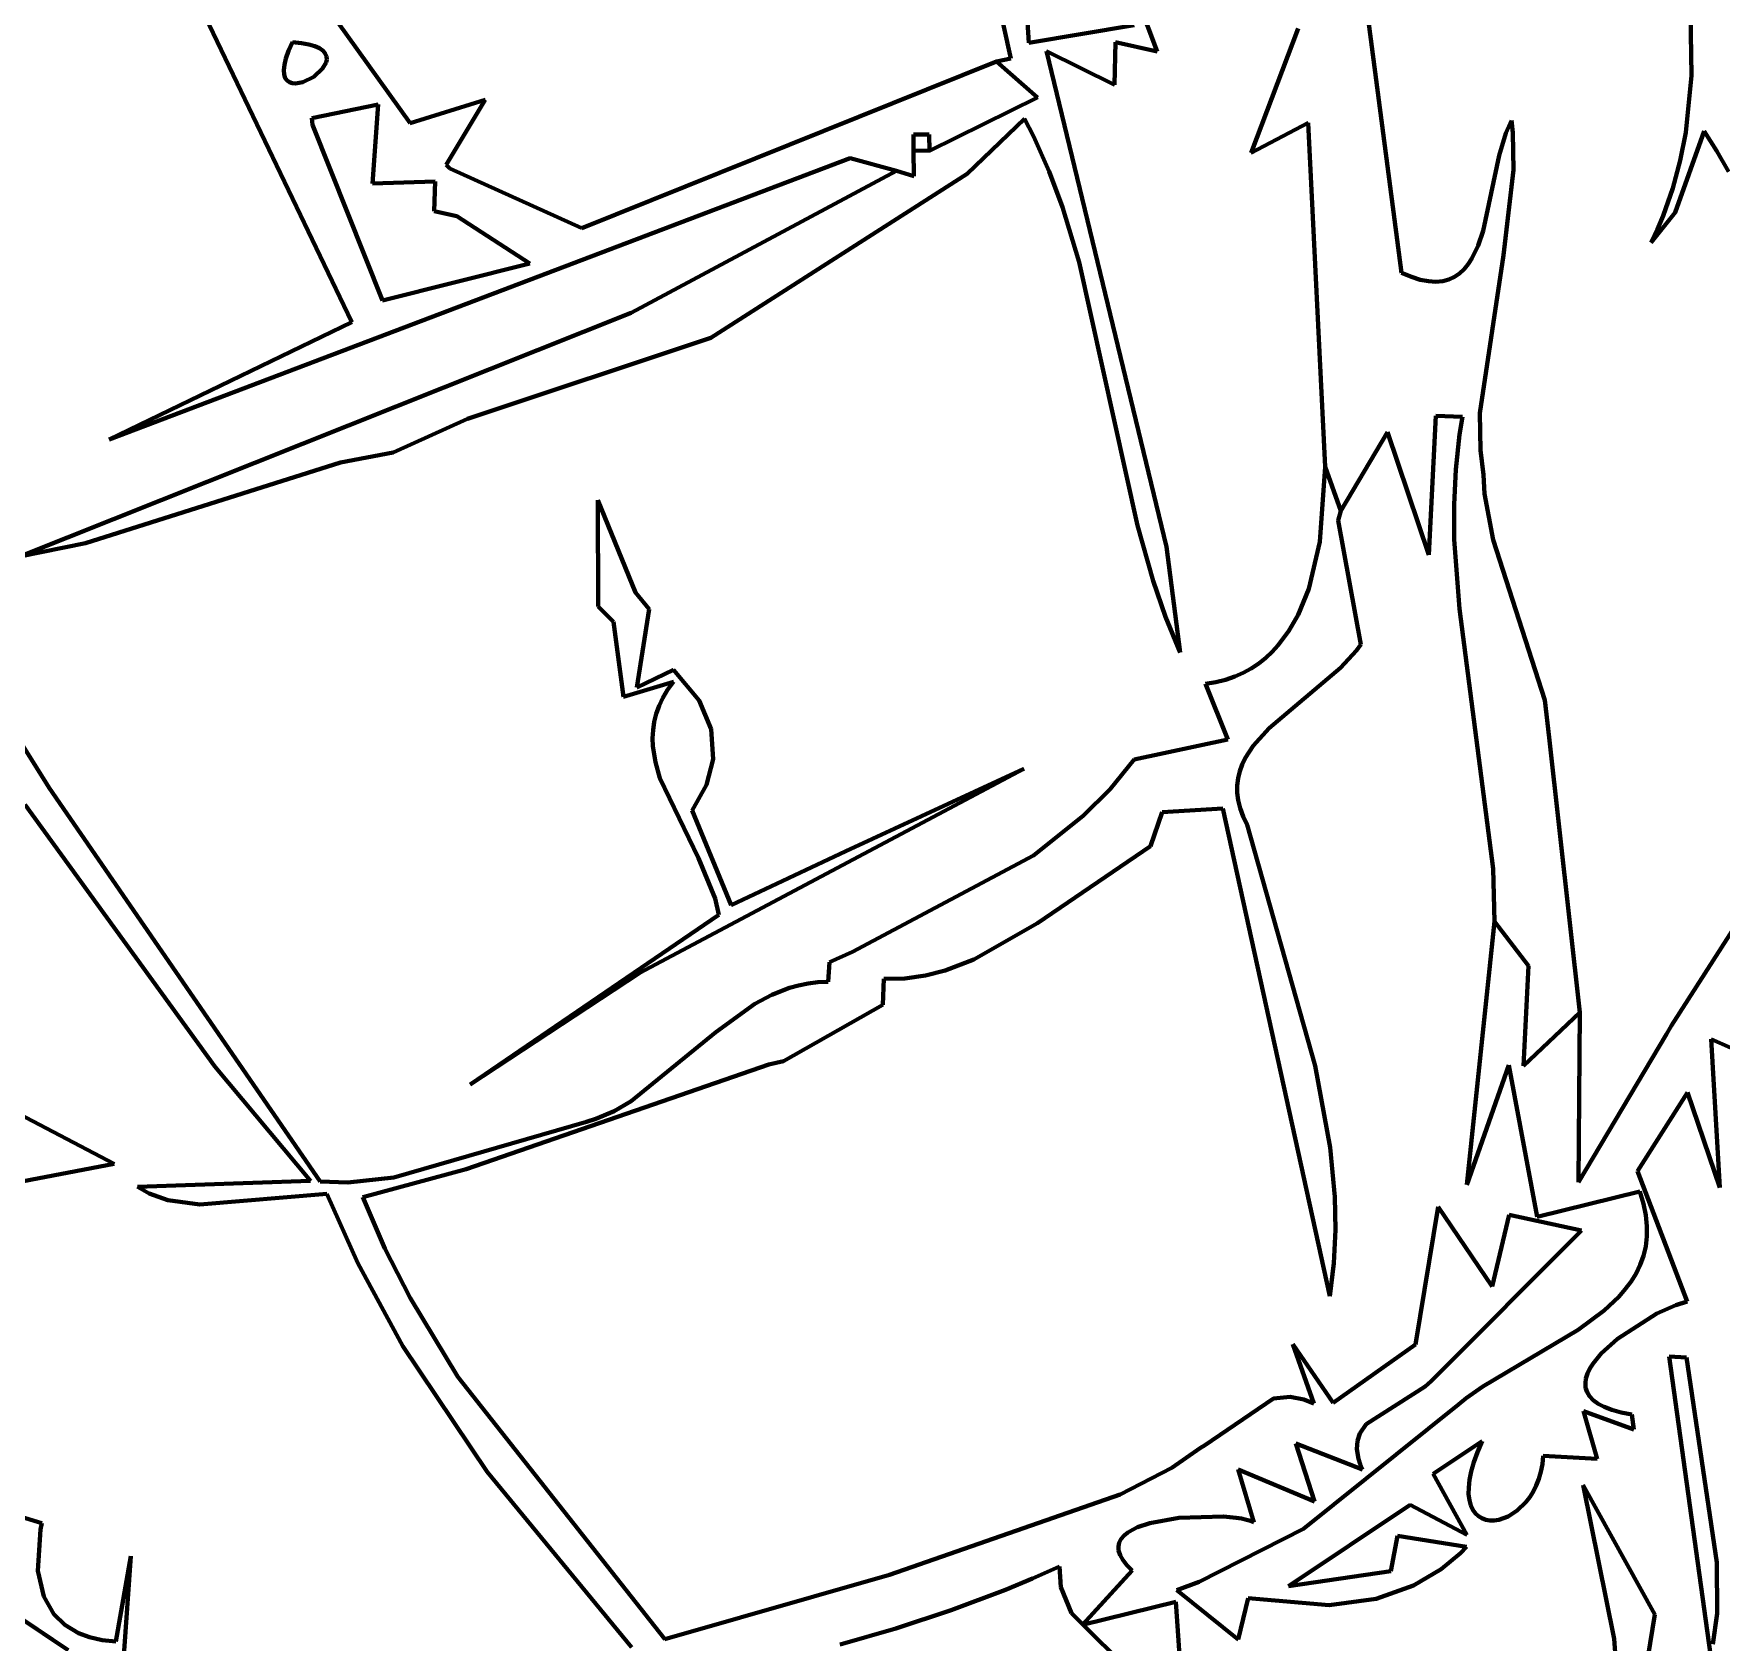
# Model space of a CAD drawing. Header units: millimetres. Extents: x 0 to 10.4, y 0 to 8.2.
# Drawn here: x 4.476 to 5.276, y 3.016 to 3.778 of the extents above; entities that cross this region are included whole.
import ezdxf

# ---------------------------------------------------------------- set-up
doc = ezdxf.new("R2010")
doc.units = ezdxf.units.MM
for name, color, linetype, lineweight in [('color#000000ff', 7, 'CONTINUOUS', 100), ('color#929292ff', 7, 'CONTINUOUS', 100), ('color#ffffffff', 7, 'CONTINUOUS', 100)]:
    doc.layers.add(name, color=color, linetype=linetype, lineweight=lineweight)

msp = doc.modelspace()

# ---------------------------------------------------------------- linework, layer by layer
at = {"layer": 'color#000000ff'}
for p, q in [((4.93916, 3.76659), (4.9099, 3.89724)), ((5.26149, 3.75852), (5.25996, 3.87505)), ((4.99978, 3.79291), (5.00837, 3.76984)), ((4.94686, 3.78616), (4.94758, 3.77393)), ((4.94758, 3.77393), (4.99749, 3.7824)), ((4.98864, 3.77424), (4.98824, 3.75404)), ((5.00837, 3.76984), (4.98864, 3.77424)), ((4.93231, 3.7652), (4.93916, 3.76659)), ((4.95177, 3.74814), (4.93231, 3.7652)), ((4.98824, 3.75404), (4.95609, 3.77)), ((4.95609, 3.77), (5.01292, 3.53512)), ((5.25878, 3.73152), (5.26149, 3.75852)), ((4.90057, 3.7228), (4.95177, 3.74814)), ((4.94568, 3.73794), (4.91838, 3.7119)), ((4.94983, 3.72975), (4.94568, 3.73794)), ((4.95724, 3.71308), (4.94983, 3.72975)), ((5.26756, 3.73209), (5.25382, 3.69359)), ((5.25624, 3.71821), (5.25878, 3.73152)), ((5.27355, 3.7226), (5.26756, 3.73209)), ((4.89321, 3.71075), (4.8931, 3.72293)), ((4.8931, 3.72293), (4.90057, 3.7228)), ((5.25274, 3.70506), (5.25624, 3.71821)), ((5.27906, 3.71295), (5.27355, 3.7226)), ((4.75935, 3.64608), (4.88494, 3.71329)), ((4.91838, 3.7119), (4.79701, 3.63416)), ((4.88494, 3.71329), (4.89321, 3.71075)), ((4.96361, 3.69606), (4.95724, 3.71308)), ((5.24816, 3.6921), (5.25274, 3.70506)), ((4.97155, 3.67), (4.96361, 3.69606)), ((5.25382, 3.69359), (5.24235, 3.67935)), ((5.24235, 3.67935), (5.24542, 3.6857)), ((5.24542, 3.6857), (5.24816, 3.6921)), ((4.99909, 3.54532), (4.97155, 3.67)), ((4.4698, 3.53069), (4.75935, 3.64608)), ((4.79701, 3.63416), (4.68185, 3.59591)), ((4.68185, 3.59591), (4.64661, 3.57982)), ((4.62162, 3.57509), (4.50082, 3.53696)), ((4.64661, 3.57982), (4.62162, 3.57509)), ((5.08548, 3.53762), (5.088, 3.57311)), ((5.088, 3.57311), (5.09537, 3.55219)), ((4.74351, 3.55723), (4.76137, 3.51362)), ((4.74362, 3.50693), (4.74351, 3.55723)), ((5.09537, 3.55219), (5.09422, 3.54762)), ((5.00653, 3.51913), (4.99909, 3.54532)), ((5.09422, 3.54762), (5.1049, 3.48887)), ((4.50082, 3.53696), (4.4698, 3.53069)), ((5.01292, 3.53512), (5.01935, 3.48521)), ((5.0802, 3.51533), (5.08548, 3.53762)), ((5.01246, 3.50201), (5.00653, 3.51913)), ((4.76137, 3.51362), (4.76775, 3.50573)), ((5.07515, 3.50298), (5.0802, 3.51533)), ((4.75095, 3.49972), (4.74362, 3.50693)), ((4.76775, 3.50573), (4.76205, 3.46861)), ((5.01935, 3.48521), (5.01246, 3.50201)), ((5.07088, 3.49544), (5.07515, 3.50298)), ((4.75563, 3.46418), (4.75095, 3.49972)), ((5.06581, 3.48861), (5.07088, 3.49544)), ((5.05987, 3.48263), (5.06295, 3.4855)), ((5.06295, 3.4855), (5.06581, 3.48861)), ((5.10284, 3.48605), (5.0953, 3.47791)), ((5.1049, 3.48887), (5.10284, 3.48605)), ((4.76205, 3.46861), (4.77942, 3.47698)), ((4.77942, 3.47698), (4.7915, 3.46243)), ((5.04921, 3.47553), (5.05301, 3.47762)), ((5.05301, 3.47762), (5.05656, 3.47999)), ((5.05656, 3.47999), (5.05987, 3.48263)), ((5.0953, 3.47791), (5.0615, 3.44932)), ((4.45212, 3.47143), (4.48361, 3.42095)), ((4.77935, 3.47119), (4.75563, 3.46418)), ((4.77658, 3.46739), (4.77935, 3.47119)), ((5.03139, 3.47024), (5.03626, 3.47107)), ((5.04199, 3.44385), (5.03139, 3.47024)), ((5.03626, 3.47107), (5.04084, 3.47223)), ((5.04084, 3.47223), (5.04516, 3.47372)), ((5.04516, 3.47372), (5.04921, 3.47553)), ((4.7725, 3.4598), (4.7743, 3.46359)), ((4.7743, 3.46359), (4.77658, 3.46739)), ((4.7915, 3.46243), (4.79717, 3.44884)), ((4.7702, 3.45221), (4.77114, 3.456)), ((4.77114, 3.456), (4.7725, 3.4598)), ((4.76945, 3.44462), (4.76964, 3.44841)), ((4.76964, 3.44841), (4.7702, 3.45221)), ((4.79717, 3.44884), (4.79812, 3.43459)), ((5.0615, 3.44932), (5.05399, 3.44097)), ((4.76959, 3.44083), (4.76945, 3.44462)), ((4.77077, 3.43324), (4.76959, 3.44083)), ((4.99761, 3.43445), (5.04199, 3.44385)), ((5.05399, 3.44097), (5.05016, 3.43507)), ((4.94527, 3.43), (4.76347, 3.33338)), ((4.77295, 3.42566), (4.77077, 3.43324)), ((4.79812, 3.43459), (4.79504, 3.42244)), ((4.86094, 3.39105), (4.94527, 3.43)), ((4.9861, 3.42043), (4.99761, 3.43445)), ((5.04868, 3.43199), (5.04752, 3.42883)), ((5.05016, 3.43507), (5.04868, 3.43199)), ((4.79119, 3.38766), (4.77295, 3.42566)), ((4.79504, 3.42244), (4.78821, 3.41027)), ((5.04673, 3.42556), (5.04632, 3.42219)), ((5.04632, 3.42219), (5.04633, 3.4187)), ((5.04752, 3.42883), (5.04673, 3.42556)), ((4.48361, 3.42095), (4.612, 3.23455)), ((4.97335, 3.4077), (4.9861, 3.42043)), ((5.04633, 3.4187), (5.04678, 3.41509)), ((5.04678, 3.41509), (5.0477, 3.41135)), ((4.56211, 3.28904), (4.47219, 3.4129)), ((4.78821, 3.41027), (4.80668, 3.36543)), ((4.94984, 3.38896), (4.97335, 3.4077)), ((5.0108, 3.40941), (5.00528, 3.39336)), ((5.0396, 3.41128), (5.0108, 3.40941)), ((5.09022, 3.18016), (5.0396, 3.41128)), ((5.0477, 3.41135), (5.04912, 3.40748)), ((5.04912, 3.40748), (5.05107, 3.40346)), ((5.05107, 3.40346), (5.08326, 3.28927)), ((4.80668, 3.36543), (4.86094, 3.39105)), ((5.00528, 3.39336), (4.95177, 3.35689)), ((4.79905, 3.36856), (4.79119, 3.38766)), ((4.86421, 3.34324), (4.94984, 3.38896)), ((5.25203, 3.30848), (5.30101, 3.38486)), ((4.80086, 3.3609), (4.79905, 3.36856)), ((4.68296, 3.28051), (4.80086, 3.3609)), ((5.15517, 3.23284), (5.1682, 3.35769)), ((5.1682, 3.35769), (5.1844, 3.33666)), ((4.95177, 3.35689), (4.92166, 3.33966)), ((4.85329, 3.33837), (4.86421, 3.34324)), ((4.76347, 3.33338), (4.68296, 3.28051)), ((4.85263, 3.32906), (4.85329, 3.33837)), ((4.90803, 3.33452), (4.89864, 3.33214)), ((4.92166, 3.33966), (4.90803, 3.33452)), ((5.1844, 3.33666), (5.18201, 3.28935)), ((4.82586, 3.32294), (4.83422, 3.32619)), ((4.83422, 3.32619), (4.8386, 3.3274)), ((4.8386, 3.3274), (4.84311, 3.32829)), ((4.84311, 3.32829), (4.84779, 3.32886)), ((4.84779, 3.32886), (4.85263, 3.32906)), ((4.87894, 3.33044), (4.87848, 3.31818)), ((4.88895, 3.33074), (4.87894, 3.33044)), ((4.89864, 3.33214), (4.88895, 3.33074)), ((4.79943, 3.30519), (4.81793, 3.31873)), ((4.81793, 3.31873), (4.82586, 3.32294)), ((4.87848, 3.31818), (4.83148, 3.29158)), ((5.18201, 3.28935), (5.20867, 3.31459)), ((5.20867, 3.31459), (5.20806, 3.2342)), ((4.7593, 3.27248), (4.79943, 3.30519)), ((5.20806, 3.2342), (5.24974, 3.30434)), ((5.24974, 3.30434), (5.25203, 3.30848)), ((5.28945, 3.29368), (5.2708, 3.3019)), ((5.2708, 3.3019), (5.27492, 3.23158)), ((4.60741, 3.23478), (4.56211, 3.28904)), ((4.82444, 3.28992), (4.68111, 3.24027)), ((4.83148, 3.29158), (4.82444, 3.28992)), ((5.08326, 3.28927), (5.09042, 3.25056)), ((5.17494, 3.28955), (5.15517, 3.23284)), ((5.18838, 3.21773), (5.17494, 3.28955)), ((4.75119, 3.26789), (4.7593, 3.27248)), ((5.25968, 3.27672), (5.23589, 3.23941)), ((5.27492, 3.23158), (5.25968, 3.27672)), ((4.64689, 3.23636), (4.73811, 3.26272)), ((4.73811, 3.26272), (4.74261, 3.26419)), ((4.74261, 3.26419), (4.75119, 3.26789)), ((5.09042, 3.25056), (5.09256, 3.22719)), ((4.68111, 3.24027), (4.6322, 3.22708)), ((5.23589, 3.23941), (5.25953, 3.17769)), ((4.52548, 3.23198), (4.60741, 3.23478)), ((4.53106, 3.2288), (4.52548, 3.23198)), ((4.612, 3.23455), (4.6251, 3.23397)), ((4.6251, 3.23397), (4.64689, 3.23636)), ((5.23709, 3.2297), (5.18838, 3.21773)), ((5.23882, 3.22397), (5.23709, 3.2297)), ((4.53978, 3.22561), (4.53106, 3.2288)), ((4.555, 3.22364), (4.53978, 3.22561)), ((4.61515, 3.22858), (4.555, 3.22364)), ((4.62978, 3.19575), (4.61515, 3.22858)), ((4.6322, 3.22708), (4.64262, 3.20283)), ((5.09256, 3.22719), (5.09286, 3.21156)), ((5.13088, 3.15732), (5.14156, 3.22256)), ((5.14156, 3.22256), (5.16706, 3.18467)), ((5.23993, 3.21852), (5.23882, 3.22397)), ((5.16706, 3.18467), (5.17517, 3.21874)), ((5.17517, 3.21874), (5.20946, 3.21126)), ((5.24045, 3.21334), (5.23993, 3.21852)), ((5.2404, 3.20841), (5.24045, 3.21334)), ((5.09286, 3.21156), (5.09211, 3.19588)), ((5.20946, 3.21126), (5.13824, 3.13988)), ((5.23983, 3.20372), (5.2404, 3.20841)), ((4.64262, 3.20283), (4.65454, 3.17939)), ((5.23723, 3.19502), (5.23876, 3.19926)), ((5.23876, 3.19926), (5.23983, 3.20372)), ((4.65116, 3.15644), (4.62978, 3.19575)), ((5.09211, 3.19588), (5.09022, 3.18016)), ((5.23291, 3.18711), (5.23527, 3.19097)), ((5.23527, 3.19097), (5.23723, 3.19502)), ((5.22712, 3.17991), (5.23018, 3.18343)), ((5.23018, 3.18343), (5.23291, 3.18711)), ((4.65454, 3.17939), (4.67724, 3.1419)), ((5.20789, 3.16425), (5.22011, 3.1733)), ((5.22011, 3.1733), (5.22712, 3.17991)), ((5.25416, 3.17595), (5.24507, 3.17188)), ((5.25953, 3.17769), (5.25416, 3.17595)), ((5.24507, 3.17188), (5.22647, 3.15997)), ((5.08259, 3.12925), (5.07265, 3.1574)), ((5.07265, 3.1574), (5.09182, 3.12963)), ((5.09182, 3.12963), (5.13088, 3.15732)), ((5.16276, 3.13737), (5.20789, 3.16425)), ((5.22647, 3.15997), (5.21879, 3.15297)), ((4.69109, 3.09699), (4.65116, 3.15644)), ((5.21879, 3.15297), (5.21489, 3.1482)), ((5.25095, 3.15152), (5.25913, 3.15109)), ((5.27058, 3.01047), (5.25095, 3.15152)), ((5.25913, 3.15109), (5.27352, 3.05401)), ((4.67724, 3.1419), (4.7752, 3.01764)), ((5.21229, 3.14348), (5.21155, 3.14119)), ((5.21341, 3.14583), (5.21229, 3.14348)), ((5.21489, 3.1482), (5.21341, 3.14583)), ((5.13536, 3.13737), (5.10751, 3.11958)), ((5.13824, 3.13988), (5.13536, 3.13737)), ((5.15485, 3.1318), (5.16276, 3.13737)), ((5.21155, 3.14119), (5.21125, 3.13895)), ((5.21125, 3.13895), (5.2114, 3.13679)), ((5.2114, 3.13679), (5.21204, 3.13473)), ((5.21204, 3.13473), (5.21321, 3.13277)), ((5.03079, 3.10936), (5.06352, 3.13164)), ((5.06352, 3.13164), (5.07147, 3.13255)), ((5.07147, 3.13255), (5.07796, 3.13125)), ((5.0778, 3.06989), (5.15124, 3.1289)), ((5.07796, 3.13125), (5.08259, 3.12925)), ((5.15124, 3.1289), (5.15485, 3.1318)), ((5.23414, 3.11692), (5.21043, 3.12573)), ((5.21043, 3.12573), (5.21688, 3.10307)), ((5.21321, 3.13277), (5.21495, 3.13093)), ((5.21495, 3.13093), (5.21727, 3.12923)), ((5.21727, 3.12923), (5.22023, 3.12769)), ((5.22023, 3.12769), (5.22385, 3.12631)), ((5.22385, 3.12631), (5.22816, 3.12512)), ((5.10751, 3.11958), (5.10444, 3.11507)), ((5.22816, 3.12512), (5.23321, 3.12412)), ((5.23321, 3.12412), (5.23414, 3.11692)), ((5.02904, 3.10835), (5.03079, 3.10936)), ((5.10575, 3.09802), (5.07416, 3.11029)), ((5.07416, 3.11029), (5.0829, 3.08289)), ((5.10332, 3.11158), (5.10308, 3.10761)), ((5.10444, 3.11507), (5.10332, 3.11158)), ((5.16243, 3.11151), (5.13924, 3.09595)), ((5.16019, 3.1063), (5.16243, 3.11151)), ((5.01531, 3.0989), (5.02904, 3.10835)), ((5.10308, 3.10761), (5.10385, 3.10311)), ((5.10385, 3.10311), (5.10465, 3.10064)), ((5.15719, 3.09711), (5.15845, 3.1015)), ((5.15845, 3.1015), (5.16019, 3.1063)), ((5.19127, 3.10447), (5.19091, 3.10059)), ((5.21688, 3.10307), (5.19127, 3.10447)), ((4.75945, 3.01391), (4.69109, 3.09699)), ((4.99098, 3.08623), (5.01531, 3.0989)), ((5.0829, 3.08289), (5.04685, 3.098)), ((5.04685, 3.098), (5.05419, 3.07305)), ((5.10465, 3.10064), (5.10575, 3.09802)), ((5.13924, 3.09595), (5.15505, 3.06714)), ((5.15638, 3.09312), (5.15719, 3.09711)), ((5.18926, 3.09356), (5.18802, 3.0904)), ((5.19023, 3.09696), (5.18926, 3.09356)), ((5.19091, 3.10059), (5.19023, 3.09696)), ((4.88173, 3.04817), (4.99098, 3.08623)), ((5.15598, 3.08632), (5.15599, 3.08953)), ((5.15632, 3.0835), (5.15598, 3.08632)), ((5.15599, 3.08953), (5.15638, 3.09312)), ((5.18656, 3.0875), (5.1849, 3.08486)), ((5.18802, 3.0904), (5.18656, 3.0875)), ((5.2249, 3.01777), (5.21021, 3.09065)), ((5.21021, 3.09065), (5.24409, 3.02931)), ((5.12825, 3.08129), (5.07067, 3.04273)), ((5.15505, 3.06714), (5.12825, 3.08129)), ((5.15699, 3.08106), (5.15632, 3.0835)), ((5.15795, 3.07899), (5.15699, 3.08106)), ((5.15917, 3.07727), (5.15795, 3.07899)), ((5.17903, 3.07856), (5.17468, 3.07579)), ((5.18307, 3.08249), (5.17903, 3.07856)), ((5.1849, 3.08486), (5.18307, 3.08249)), ((4.47029, 3.07554), (4.48011, 3.07263)), ((4.47949, 3.06969), (4.47827, 3.05008)), ((4.48011, 3.07263), (4.47949, 3.06969)), ((4.99672, 3.0695), (4.99458, 3.0682)), ((4.99919, 3.07067), (4.99672, 3.0695)), ((5.00496, 3.07264), (4.99919, 3.07067)), ((5.01866, 3.07515), (5.00496, 3.07264)), ((5.03986, 3.07573), (5.01866, 3.07515)), ((5.02832, 3.04477), (5.0778, 3.06989)), ((5.04583, 3.07517), (5.03986, 3.07573)), ((5.04842, 3.07476), (5.04583, 3.07517)), ((5.05071, 3.07427), (5.04842, 3.07476)), ((5.05265, 3.0737), (5.05071, 3.07427)), ((5.05419, 3.07305), (5.05265, 3.0737)), ((5.16062, 3.07592), (5.15917, 3.07727)), ((5.16228, 3.07491), (5.16062, 3.07592)), ((5.1641, 3.07424), (5.16228, 3.07491)), ((5.16606, 3.07391), (5.1641, 3.07424)), ((5.16813, 3.0739), (5.16606, 3.07391)), ((5.17028, 3.07422), (5.16813, 3.0739)), ((5.17468, 3.07579), (5.17028, 3.07422)), ((4.99052, 3.06349), (4.99008, 3.06164)), ((4.99008, 3.06164), (4.99018, 3.05965)), ((4.99144, 3.06519), (4.99052, 3.06349)), ((4.99281, 3.06676), (4.99144, 3.06519)), ((4.99458, 3.0682), (4.99281, 3.06676)), ((5.11914, 3.04981), (5.12228, 3.06667)), ((5.12228, 3.06667), (5.15501, 3.06133)), ((5.15501, 3.06133), (5.15211, 3.05846)), ((4.4927, 3.0125), (4.42502, 3.05774)), ((4.51528, 3.01651), (4.52238, 3.05701)), ((4.52238, 3.05701), (4.51907, 3.0099)), ((4.99018, 3.05965), (4.99084, 3.05751)), ((4.99084, 3.05751), (4.9921, 3.05522)), ((4.9921, 3.05522), (4.99402, 3.05277)), ((5.15211, 3.05846), (5.14295, 3.05089)), ((5.27352, 3.05401), (5.27366, 3.02978)), ((4.47827, 3.05008), (4.4811, 3.0378)), ((4.7752, 3.01764), (4.88173, 3.04817)), ((4.94943, 3.04643), (4.93664, 3.0411)), ((4.96214, 3.05206), (4.94943, 3.04643)), ((4.96285, 3.04235), (4.96214, 3.05206)), ((4.99661, 3.05017), (4.973, 3.02446)), ((4.99402, 3.05277), (4.99661, 3.05017)), ((5.07067, 3.04273), (5.11914, 3.04981)), ((5.14295, 3.05089), (5.12981, 3.04313)), ((4.4811, 3.0378), (4.48586, 3.02953)), ((4.93664, 3.0411), (4.9108, 3.03135)), ((4.96782, 3.02997), (4.96285, 3.04235)), ((5.01782, 3.0408), (5.02832, 3.04477)), ((5.04685, 3.01757), (5.01782, 3.0408)), ((5.12981, 3.04313), (5.11219, 3.03684)), ((4.48586, 3.02953), (4.49099, 3.02445)), ((4.9108, 3.03135), (4.88465, 3.0227)), ((4.99837, 2.99965), (4.96782, 3.02997)), ((4.973, 3.02446), (5.01731, 3.03539)), ((5.01731, 3.03539), (5.02146, 2.97502)), ((5.05161, 3.03716), (5.04685, 3.01757)), ((5.08985, 3.0337), (5.05161, 3.03716)), ((5.11219, 3.03684), (5.08985, 3.0337)), ((5.27366, 3.02978), (5.27167, 3.01529)), ((4.49099, 3.02445), (4.49756, 3.02049)), ((4.88465, 3.0227), (4.85823, 3.01509)), ((5.24409, 3.02931), (5.23472, 2.97044)), ((4.49756, 3.02049), (4.50277, 3.01854)), ((4.50277, 3.01854), (4.50867, 3.01721)), ((4.50867, 3.01721), (4.51528, 3.01651)), ((5.22935, 2.95704), (5.2249, 3.01777))]:
    msp.add_line(p, q, dxfattribs=at)
at = {"layer": 'color#929292ff'}
for p, q in [((4.56707, 3.85825), (4.65469, 3.73591)), ((4.62704, 3.64171), (4.53548, 3.83266)), ((5.10685, 3.79746), (5.12421, 3.66498)), ((5.05298, 3.72188), (5.07527, 3.7808)), ((4.59884, 3.77426), (4.59703, 3.77013)), ((4.60313, 3.77388), (4.59884, 3.77426)), ((4.60667, 3.77326), (4.60313, 3.77388)), ((4.60952, 3.77243), (4.60667, 3.77326)), ((4.59578, 3.76656), (4.59505, 3.76352)), ((4.59703, 3.77013), (4.59578, 3.76656)), ((4.61173, 3.77142), (4.60952, 3.77243)), ((4.61334, 3.77025), (4.61173, 3.77142)), ((4.6144, 3.76897), (4.61334, 3.77025)), ((4.61496, 3.76759), (4.6144, 3.76897)), ((4.61478, 3.76468), (4.61507, 3.76615)), ((4.61507, 3.76615), (4.61496, 3.76759)), ((4.73586, 3.68613), (4.93231, 3.7652)), ((4.93231, 3.7652), (4.95177, 3.74814)), ((4.59505, 3.76352), (4.59479, 3.76099)), ((4.59479, 3.76099), (4.59495, 3.75894)), ((4.59495, 3.75894), (4.59547, 3.75732)), ((4.59547, 3.75732), (4.59633, 3.75612)), ((4.60374, 3.7553), (4.60896, 3.75787)), ((4.60896, 3.75787), (4.61317, 3.76175)), ((4.61317, 3.76175), (4.61478, 3.76468)), ((4.59633, 3.75612), (4.59745, 3.75531)), ((4.59745, 3.75531), (4.5988, 3.75485)), ((4.5988, 3.75485), (4.60033, 3.75471)), ((4.60033, 3.75471), (4.60374, 3.7553)), ((4.63947, 3.74484), (4.6081, 3.73833)), ((4.63673, 3.70734), (4.63947, 3.74484)), ((4.65469, 3.73591), (4.69008, 3.747)), ((4.69008, 3.747), (4.67168, 3.71619)), ((4.95177, 3.74814), (4.90057, 3.7228)), ((4.6081, 3.73833), (4.60837, 3.73511)), ((4.60837, 3.73511), (4.64159, 3.65187)), ((5.07991, 3.73605), (5.05298, 3.72188)), ((5.088, 3.57311), (5.07991, 3.73605)), ((5.17365, 3.73119), (5.17635, 3.7372)), ((5.17635, 3.7372), (5.17689, 3.73132)), ((4.9005, 3.73054), (4.89303, 3.73057)), ((4.89303, 3.73057), (4.8931, 3.72293)), ((4.90057, 3.7228), (4.9005, 3.73054)), ((5.17051, 3.72055), (5.17365, 3.73119)), ((5.17689, 3.73132), (5.17719, 3.7138)), ((4.86295, 3.71932), (4.51198, 3.58599)), ((4.88494, 3.71329), (4.86295, 3.71932)), ((4.8931, 3.72293), (4.89321, 3.71075)), ((5.16282, 3.68493), (5.17051, 3.72055)), ((4.67168, 3.71619), (4.67343, 3.71444)), ((4.67343, 3.71444), (4.73586, 3.68613)), ((4.89321, 3.71075), (4.88494, 3.71329)), ((5.17719, 3.7138), (5.17244, 3.67337)), ((4.66645, 3.70833), (4.63673, 3.70734)), ((4.66594, 3.69429), (4.66645, 3.70833)), ((4.67674, 3.69193), (4.66594, 3.69429)), ((4.71122, 3.66948), (4.67674, 3.69193)), ((5.16046, 3.6779), (5.16282, 3.68493)), ((5.15752, 3.67175), (5.16046, 3.6779)), ((4.64159, 3.65187), (4.71122, 3.66948)), ((5.15386, 3.66673), (5.15579, 3.66908)), ((5.15579, 3.66908), (5.15752, 3.67175)), ((5.17244, 3.67337), (5.16134, 3.59851)), ((5.12421, 3.66498), (5.12883, 3.66306)), ((5.12883, 3.66306), (5.13307, 3.66175)), ((5.13307, 3.66175), (5.13695, 3.661)), ((5.13695, 3.661), (5.1405, 3.6608)), ((5.1405, 3.6608), (5.14373, 3.6611)), ((5.14373, 3.6611), (5.14666, 3.66187)), ((5.14666, 3.66187), (5.14932, 3.66309)), ((5.14932, 3.66309), (5.15171, 3.66472)), ((5.15171, 3.66472), (5.15386, 3.66673)), ((4.51198, 3.58599), (4.62704, 3.64171)), ((5.14039, 3.59724), (5.13706, 3.53133)), ((5.15309, 3.59675), (5.14039, 3.59724)), ((5.16134, 3.59851), (5.16166, 3.58102)), ((5.1175, 3.58949), (5.09537, 3.55219)), ((5.13706, 3.53133), (5.1175, 3.58949)), ((5.1517, 3.58842), (5.15309, 3.59675)), ((5.14983, 3.5718), (5.1517, 3.58842)), ((5.16166, 3.58102), (5.16302, 3.56926)), ((5.09537, 3.55219), (5.088, 3.57311)), ((5.14904, 3.55524), (5.14983, 3.5718)), ((5.16302, 3.56926), (5.16349, 3.5603)), ((5.16349, 3.5603), (5.16753, 3.53856)), ((5.14918, 3.53874), (5.14904, 3.55524)), ((5.15163, 3.50585), (5.14918, 3.53874)), ((5.16753, 3.53856), (5.19209, 3.46262)), ((5.16754, 3.38258), (5.15163, 3.50585)), ((5.19209, 3.46262), (5.19419, 3.4449)), ((5.19419, 3.4449), (5.20867, 3.31459)), ((5.1682, 3.35769), (5.16754, 3.38258)), ((5.1844, 3.33666), (5.1682, 3.35769)), ((5.18201, 3.28935), (5.1844, 3.33666)), ((5.20867, 3.31459), (5.18201, 3.28935)), ((4.45101, 3.2761), (4.51443, 3.24291)), ((4.51443, 3.24291), (4.4031, 3.22166))]:
    msp.add_line(p, q, dxfattribs=at)
at = {"layer": 'color#ffffffff'}
for p, q in [((4.9099, 3.89724), (4.93916, 3.76659)), ((5.25996, 3.87505), (5.26149, 3.75852)), ((4.65469, 3.73591), (4.56707, 3.85825)), ((4.53548, 3.83266), (4.62704, 3.64171)), ((5.12421, 3.66498), (5.10685, 3.79746)), ((5.00837, 3.76984), (4.99978, 3.79291)), ((4.94758, 3.77393), (4.94686, 3.78616)), ((4.99749, 3.7824), (4.94758, 3.77393)), ((5.07527, 3.7808), (5.05298, 3.72188)), ((4.59703, 3.77013), (4.59884, 3.77426)), ((4.59884, 3.77426), (4.60313, 3.77388)), ((4.60313, 3.77388), (4.60667, 3.77326)), ((4.60667, 3.77326), (4.60952, 3.77243)), ((4.98824, 3.75404), (4.98864, 3.77424)), ((4.98864, 3.77424), (5.00837, 3.76984)), ((4.59505, 3.76352), (4.59578, 3.76656)), ((4.59578, 3.76656), (4.59703, 3.77013)), ((4.60952, 3.77243), (4.61173, 3.77142)), ((4.61173, 3.77142), (4.61334, 3.77025)), ((4.61334, 3.77025), (4.6144, 3.76897)), ((4.6144, 3.76897), (4.61496, 3.76759)), ((4.61507, 3.76615), (4.61478, 3.76468)), ((4.61496, 3.76759), (4.61507, 3.76615)), ((4.93231, 3.7652), (4.73586, 3.68613)), ((4.93916, 3.76659), (4.93231, 3.7652)), ((5.01292, 3.53512), (4.95609, 3.77)), ((4.95609, 3.77), (4.98824, 3.75404)), ((4.59479, 3.76099), (4.59505, 3.76352)), ((4.59495, 3.75894), (4.59479, 3.76099)), ((4.59547, 3.75732), (4.59495, 3.75894)), ((4.59633, 3.75612), (4.59547, 3.75732)), ((4.60896, 3.75787), (4.60374, 3.7553)), ((4.61317, 3.76175), (4.60896, 3.75787)), ((4.61478, 3.76468), (4.61317, 3.76175)), ((5.26149, 3.75852), (5.25878, 3.73152)), ((4.59745, 3.75531), (4.59633, 3.75612)), ((4.5988, 3.75485), (4.59745, 3.75531)), ((4.60033, 3.75471), (4.5988, 3.75485)), ((4.60374, 3.7553), (4.60033, 3.75471)), ((4.6081, 3.73833), (4.63947, 3.74484)), ((4.63947, 3.74484), (4.63673, 3.70734)), ((4.69008, 3.747), (4.65469, 3.73591)), ((4.67168, 3.71619), (4.69008, 3.747)), ((4.60837, 3.73511), (4.6081, 3.73833)), ((4.64159, 3.65187), (4.60837, 3.73511)), ((4.91838, 3.7119), (4.94568, 3.73794)), ((4.94568, 3.73794), (4.94983, 3.72975)), ((5.05298, 3.72188), (5.07991, 3.73605)), ((5.07991, 3.73605), (5.088, 3.57311)), ((5.17635, 3.7372), (5.17365, 3.73119)), ((5.17689, 3.73132), (5.17635, 3.7372)), ((4.89303, 3.73057), (4.9005, 3.73054)), ((4.8931, 3.72293), (4.89303, 3.73057)), ((4.9005, 3.73054), (4.90057, 3.7228)), ((4.94983, 3.72975), (4.95724, 3.71308)), ((5.17365, 3.73119), (5.17051, 3.72055)), ((5.17719, 3.7138), (5.17689, 3.73132)), ((5.25382, 3.69359), (5.26756, 3.73209)), ((5.25878, 3.73152), (5.25624, 3.71821)), ((5.26756, 3.73209), (5.27355, 3.7226)), ((4.51198, 3.58599), (4.86295, 3.71932)), ((4.86295, 3.71932), (4.88494, 3.71329)), ((4.90057, 3.7228), (4.8931, 3.72293)), ((5.17051, 3.72055), (5.16282, 3.68493)), ((5.25624, 3.71821), (5.25274, 3.70506)), ((5.27355, 3.7226), (5.27906, 3.71295)), ((4.67343, 3.71444), (4.67168, 3.71619)), ((4.73586, 3.68613), (4.67343, 3.71444)), ((4.88494, 3.71329), (4.75935, 3.64608)), ((4.79701, 3.63416), (4.91838, 3.7119)), ((4.95724, 3.71308), (4.96361, 3.69606)), ((5.17244, 3.67337), (5.17719, 3.7138)), ((4.63673, 3.70734), (4.66645, 3.70833)), ((4.66645, 3.70833), (4.66594, 3.69429)), ((5.25274, 3.70506), (5.24816, 3.6921)), ((4.66594, 3.69429), (4.67674, 3.69193)), ((4.96361, 3.69606), (4.97155, 3.67)), ((5.24235, 3.67935), (5.25382, 3.69359)), ((4.67674, 3.69193), (4.71122, 3.66948)), ((5.16282, 3.68493), (5.16046, 3.6779)), ((5.24542, 3.6857), (5.24235, 3.67935)), ((5.24816, 3.6921), (5.24542, 3.6857)), ((5.16046, 3.6779), (5.15752, 3.67175)), ((4.71122, 3.66948), (4.64159, 3.65187)), ((4.97155, 3.67), (4.99909, 3.54532)), ((5.15579, 3.66908), (5.15386, 3.66673)), ((5.15752, 3.67175), (5.15579, 3.66908)), ((5.16134, 3.59851), (5.17244, 3.67337)), ((5.12883, 3.66306), (5.12421, 3.66498)), ((5.13307, 3.66175), (5.12883, 3.66306)), ((5.13695, 3.661), (5.13307, 3.66175)), ((5.1405, 3.6608), (5.13695, 3.661)), ((5.14373, 3.6611), (5.1405, 3.6608)), ((5.14666, 3.66187), (5.14373, 3.6611)), ((5.14932, 3.66309), (5.14666, 3.66187)), ((5.15171, 3.66472), (5.14932, 3.66309)), ((5.15386, 3.66673), (5.15171, 3.66472)), ((4.75935, 3.64608), (4.4698, 3.53069)), ((4.62704, 3.64171), (4.51198, 3.58599)), ((4.68185, 3.59591), (4.79701, 3.63416)), ((5.13706, 3.53133), (5.14039, 3.59724)), ((5.14039, 3.59724), (5.15309, 3.59675)), ((5.16166, 3.58102), (5.16134, 3.59851)), ((4.64661, 3.57982), (4.68185, 3.59591)), ((5.09537, 3.55219), (5.1175, 3.58949)), ((5.1175, 3.58949), (5.13706, 3.53133)), ((5.15309, 3.59675), (5.1517, 3.58842)), ((5.1517, 3.58842), (5.14983, 3.5718)), ((5.16302, 3.56926), (5.16166, 3.58102)), ((4.50082, 3.53696), (4.62162, 3.57509)), ((4.62162, 3.57509), (4.64661, 3.57982)), ((5.088, 3.57311), (5.08548, 3.53762)), ((5.14983, 3.5718), (5.14904, 3.55524)), ((5.16349, 3.5603), (5.16302, 3.56926)), ((4.74351, 3.55723), (4.74362, 3.50693)), ((4.76137, 3.51362), (4.74351, 3.55723)), ((5.16753, 3.53856), (5.16349, 3.5603)), ((5.09422, 3.54762), (5.09537, 3.55219)), ((5.14904, 3.55524), (5.14918, 3.53874)), ((4.99909, 3.54532), (5.00653, 3.51913)), ((5.1049, 3.48887), (5.09422, 3.54762)), ((4.4698, 3.53069), (4.50082, 3.53696)), ((5.01935, 3.48521), (5.01292, 3.53512)), ((5.08548, 3.53762), (5.0802, 3.51533)), ((5.14918, 3.53874), (5.15163, 3.50585)), ((5.19209, 3.46262), (5.16753, 3.53856)), ((5.00653, 3.51913), (5.01246, 3.50201)), ((4.76775, 3.50573), (4.76137, 3.51362)), ((5.0802, 3.51533), (5.07515, 3.50298)), ((4.74362, 3.50693), (4.75095, 3.49972)), ((4.76205, 3.46861), (4.76775, 3.50573)), ((5.01246, 3.50201), (5.01935, 3.48521)), ((5.07515, 3.50298), (5.07088, 3.49544)), ((5.15163, 3.50585), (5.16754, 3.38258)), ((4.75095, 3.49972), (4.75563, 3.46418)), ((5.07088, 3.49544), (5.06581, 3.48861)), ((5.06295, 3.4855), (5.05987, 3.48263)), ((5.06581, 3.48861), (5.06295, 3.4855)), ((5.0953, 3.47791), (5.10284, 3.48605)), ((5.10284, 3.48605), (5.1049, 3.48887)), ((4.77942, 3.47698), (4.76205, 3.46861)), ((4.7915, 3.46243), (4.77942, 3.47698)), ((5.05301, 3.47762), (5.04921, 3.47553)), ((5.05656, 3.47999), (5.05301, 3.47762)), ((5.05987, 3.48263), (5.05656, 3.47999)), ((5.0615, 3.44932), (5.0953, 3.47791)), ((4.48361, 3.42095), (4.45212, 3.47143)), ((4.75563, 3.46418), (4.77935, 3.47119)), ((4.77935, 3.47119), (4.77658, 3.46739)), ((5.03626, 3.47107), (5.03139, 3.47024)), ((5.03139, 3.47024), (5.04199, 3.44385)), ((5.04084, 3.47223), (5.03626, 3.47107)), ((5.04516, 3.47372), (5.04084, 3.47223)), ((5.04921, 3.47553), (5.04516, 3.47372)), ((4.7743, 3.46359), (4.7725, 3.4598)), ((4.77658, 3.46739), (4.7743, 3.46359)), ((4.79717, 3.44884), (4.7915, 3.46243)), ((5.19419, 3.4449), (5.19209, 3.46262)), ((4.77114, 3.456), (4.7702, 3.45221)), ((4.7725, 3.4598), (4.77114, 3.456)), ((4.76964, 3.44841), (4.76945, 3.44462)), ((4.7702, 3.45221), (4.76964, 3.44841)), ((4.79812, 3.43459), (4.79717, 3.44884)), ((5.05399, 3.44097), (5.0615, 3.44932)), ((4.76945, 3.44462), (4.76959, 3.44083)), ((4.76959, 3.44083), (4.77077, 3.43324)), ((5.04199, 3.44385), (4.99761, 3.43445)), ((5.05016, 3.43507), (5.05399, 3.44097)), ((5.20867, 3.31459), (5.19419, 3.4449)), ((4.76347, 3.33338), (4.94527, 3.43)), ((4.77077, 3.43324), (4.77295, 3.42566)), ((4.79504, 3.42244), (4.79812, 3.43459)), ((4.94527, 3.43), (4.86094, 3.39105)), ((4.99761, 3.43445), (4.9861, 3.42043)), ((5.04752, 3.42883), (5.04868, 3.43199)), ((5.04868, 3.43199), (5.05016, 3.43507)), ((4.77295, 3.42566), (4.79119, 3.38766)), ((4.78821, 3.41027), (4.79504, 3.42244)), ((5.04632, 3.42219), (5.04673, 3.42556)), ((5.04633, 3.4187), (5.04632, 3.42219)), ((5.04673, 3.42556), (5.04752, 3.42883)), ((4.612, 3.23455), (4.48361, 3.42095)), ((4.9861, 3.42043), (4.97335, 3.4077)), ((5.04678, 3.41509), (5.04633, 3.4187)), ((5.0477, 3.41135), (5.04678, 3.41509)), ((4.47219, 3.4129), (4.56211, 3.28904)), ((4.80668, 3.36543), (4.78821, 3.41027)), ((4.97335, 3.4077), (4.94984, 3.38896)), ((5.00528, 3.39336), (5.0108, 3.40941)), ((5.0108, 3.40941), (5.0396, 3.41128)), ((5.0396, 3.41128), (5.09022, 3.18016)), ((5.04912, 3.40748), (5.0477, 3.41135)), ((5.05107, 3.40346), (5.04912, 3.40748)), ((5.08326, 3.28927), (5.05107, 3.40346)), ((4.86094, 3.39105), (4.80668, 3.36543)), ((4.95177, 3.35689), (5.00528, 3.39336)), ((4.79119, 3.38766), (4.79905, 3.36856)), ((4.94984, 3.38896), (4.86421, 3.34324)), ((5.16754, 3.38258), (5.1682, 3.35769)), ((5.30101, 3.38486), (5.25203, 3.30848)), ((4.79905, 3.36856), (4.80086, 3.3609)), ((4.80086, 3.3609), (4.68296, 3.28051)), ((5.1682, 3.35769), (5.15517, 3.23284)), ((4.92166, 3.33966), (4.95177, 3.35689)), ((4.86421, 3.34324), (4.85329, 3.33837)), ((4.68296, 3.28051), (4.76347, 3.33338)), ((4.85329, 3.33837), (4.85263, 3.32906)), ((4.89864, 3.33214), (4.90803, 3.33452)), ((4.90803, 3.33452), (4.92166, 3.33966)), ((4.83422, 3.32619), (4.82586, 3.32294)), ((4.8386, 3.3274), (4.83422, 3.32619)), ((4.84311, 3.32829), (4.8386, 3.3274)), ((4.84779, 3.32886), (4.84311, 3.32829)), ((4.85263, 3.32906), (4.84779, 3.32886)), ((4.87848, 3.31818), (4.87894, 3.33044)), ((4.87894, 3.33044), (4.88895, 3.33074)), ((4.88895, 3.33074), (4.89864, 3.33214)), ((4.81793, 3.31873), (4.79943, 3.30519)), ((4.82586, 3.32294), (4.81793, 3.31873)), ((4.83148, 3.29158), (4.87848, 3.31818)), ((5.20806, 3.2342), (5.20867, 3.31459)), ((4.79943, 3.30519), (4.7593, 3.27248)), ((5.24974, 3.30434), (5.20806, 3.2342)), ((5.25203, 3.30848), (5.24974, 3.30434)), ((5.27492, 3.23158), (5.2708, 3.3019)), ((5.2708, 3.3019), (5.28945, 3.29368)), ((4.56211, 3.28904), (4.60741, 3.23478)), ((4.68111, 3.24027), (4.82444, 3.28992)), ((4.82444, 3.28992), (4.83148, 3.29158)), ((5.09042, 3.25056), (5.08326, 3.28927)), ((5.15517, 3.23284), (5.17494, 3.28955)), ((5.17494, 3.28955), (5.18838, 3.21773)), ((4.51443, 3.24291), (4.45101, 3.2761)), ((4.7593, 3.27248), (4.75119, 3.26789)), ((5.23589, 3.23941), (5.25968, 3.27672)), ((5.25968, 3.27672), (5.27492, 3.23158)), ((4.73811, 3.26272), (4.64689, 3.23636)), ((4.74261, 3.26419), (4.73811, 3.26272)), ((4.75119, 3.26789), (4.74261, 3.26419)), ((5.09256, 3.22719), (5.09042, 3.25056)), ((4.4031, 3.22166), (4.51443, 3.24291)), ((4.6322, 3.22708), (4.68111, 3.24027)), ((5.25953, 3.17769), (5.23589, 3.23941)), ((4.60741, 3.23478), (4.52548, 3.23198)), ((4.52548, 3.23198), (4.53106, 3.2288)), ((4.6251, 3.23397), (4.612, 3.23455)), ((4.64689, 3.23636), (4.6251, 3.23397)), ((5.18838, 3.21773), (5.23709, 3.2297)), ((5.23709, 3.2297), (5.23882, 3.22397)), ((4.53106, 3.2288), (4.53978, 3.22561)), ((4.53978, 3.22561), (4.555, 3.22364)), ((4.555, 3.22364), (4.61515, 3.22858)), ((4.61515, 3.22858), (4.62978, 3.19575)), ((4.64262, 3.20283), (4.6322, 3.22708)), ((5.09286, 3.21156), (5.09256, 3.22719)), ((5.14156, 3.22256), (5.13088, 3.15732)), ((5.16706, 3.18467), (5.14156, 3.22256)), ((5.23882, 3.22397), (5.23993, 3.21852)), ((5.17517, 3.21874), (5.16706, 3.18467)), ((5.20946, 3.21126), (5.17517, 3.21874)), ((5.23993, 3.21852), (5.24045, 3.21334)), ((5.24045, 3.21334), (5.2404, 3.20841)), ((5.09211, 3.19588), (5.09286, 3.21156)), ((5.13824, 3.13988), (5.20946, 3.21126)), ((5.2404, 3.20841), (5.23983, 3.20372)), ((4.65454, 3.17939), (4.64262, 3.20283)), ((5.23876, 3.19926), (5.23723, 3.19502)), ((5.23983, 3.20372), (5.23876, 3.19926)), ((4.62978, 3.19575), (4.65116, 3.15644)), ((5.09022, 3.18016), (5.09211, 3.19588)), ((5.23527, 3.19097), (5.23291, 3.18711)), ((5.23723, 3.19502), (5.23527, 3.19097)), ((5.23018, 3.18343), (5.22712, 3.17991)), ((5.23291, 3.18711), (5.23018, 3.18343)), ((4.67724, 3.1419), (4.65454, 3.17939)), ((5.22011, 3.1733), (5.20789, 3.16425)), ((5.22712, 3.17991), (5.22011, 3.1733)), ((5.24507, 3.17188), (5.25416, 3.17595)), ((5.25416, 3.17595), (5.25953, 3.17769)), ((5.22647, 3.15997), (5.24507, 3.17188)), ((5.09182, 3.12963), (5.07265, 3.1574)), ((5.07265, 3.1574), (5.08259, 3.12925)), ((5.13088, 3.15732), (5.09182, 3.12963)), ((5.20789, 3.16425), (5.16276, 3.13737)), ((5.21879, 3.15297), (5.22647, 3.15997)), ((4.65116, 3.15644), (4.69109, 3.09699)), ((5.21489, 3.1482), (5.21879, 3.15297)), ((5.25095, 3.15152), (5.27058, 3.01047)), ((5.25913, 3.15109), (5.25095, 3.15152)), ((5.27352, 3.05401), (5.25913, 3.15109)), ((4.7752, 3.01764), (4.67724, 3.1419)), ((5.21155, 3.14119), (5.21229, 3.14348)), ((5.21229, 3.14348), (5.21341, 3.14583)), ((5.21341, 3.14583), (5.21489, 3.1482)), ((5.10751, 3.11958), (5.13536, 3.13737)), ((5.13536, 3.13737), (5.13824, 3.13988)), ((5.16276, 3.13737), (5.15485, 3.1318)), ((5.21125, 3.13895), (5.21155, 3.14119)), ((5.2114, 3.13679), (5.21125, 3.13895)), ((5.21204, 3.13473), (5.2114, 3.13679)), ((5.21321, 3.13277), (5.21204, 3.13473)), ((5.06352, 3.13164), (5.03079, 3.10936)), ((5.07147, 3.13255), (5.06352, 3.13164)), ((5.07796, 3.13125), (5.07147, 3.13255)), ((5.15124, 3.1289), (5.0778, 3.06989)), ((5.08259, 3.12925), (5.07796, 3.13125)), ((5.15485, 3.1318), (5.15124, 3.1289)), ((5.21688, 3.10307), (5.21043, 3.12573)), ((5.21043, 3.12573), (5.23414, 3.11692)), ((5.21495, 3.13093), (5.21321, 3.13277)), ((5.21727, 3.12923), (5.21495, 3.13093)), ((5.22023, 3.12769), (5.21727, 3.12923)), ((5.22385, 3.12631), (5.22023, 3.12769)), ((5.22816, 3.12512), (5.22385, 3.12631)), ((5.10444, 3.11507), (5.10751, 3.11958)), ((5.23321, 3.12412), (5.22816, 3.12512)), ((5.23414, 3.11692), (5.23321, 3.12412)), ((5.03079, 3.10936), (5.02904, 3.10835)), ((5.0829, 3.08289), (5.07416, 3.11029)), ((5.07416, 3.11029), (5.10575, 3.09802)), ((5.10308, 3.10761), (5.10332, 3.11158)), ((5.10332, 3.11158), (5.10444, 3.11507)), ((5.13924, 3.09595), (5.16243, 3.11151)), ((5.16243, 3.11151), (5.16019, 3.1063)), ((5.02904, 3.10835), (5.01531, 3.0989)), ((5.10385, 3.10311), (5.10308, 3.10761)), ((5.10465, 3.10064), (5.10385, 3.10311)), ((5.15845, 3.1015), (5.15719, 3.09711)), ((5.16019, 3.1063), (5.15845, 3.1015)), ((5.19091, 3.10059), (5.19127, 3.10447)), ((5.19127, 3.10447), (5.21688, 3.10307)), ((4.69109, 3.09699), (4.75945, 3.01391)), ((5.01531, 3.0989), (4.99098, 3.08623)), ((5.05419, 3.07305), (5.04685, 3.098)), ((5.04685, 3.098), (5.0829, 3.08289)), ((5.10575, 3.09802), (5.10465, 3.10064)), ((5.15505, 3.06714), (5.13924, 3.09595)), ((5.15719, 3.09711), (5.15638, 3.09312)), ((5.18802, 3.0904), (5.18926, 3.09356)), ((5.18926, 3.09356), (5.19023, 3.09696)), ((5.19023, 3.09696), (5.19091, 3.10059)), ((4.99098, 3.08623), (4.88173, 3.04817)), ((5.15599, 3.08953), (5.15598, 3.08632)), ((5.15598, 3.08632), (5.15632, 3.0835)), ((5.15638, 3.09312), (5.15599, 3.08953)), ((5.1849, 3.08486), (5.18656, 3.0875)), ((5.18656, 3.0875), (5.18802, 3.0904)), ((5.24409, 3.02931), (5.21021, 3.09065)), ((5.21021, 3.09065), (5.2249, 3.01777)), ((5.07067, 3.04273), (5.12825, 3.08129)), ((5.12825, 3.08129), (5.15505, 3.06714)), ((5.15632, 3.0835), (5.15699, 3.08106)), ((5.15699, 3.08106), (5.15795, 3.07899)), ((5.15795, 3.07899), (5.15917, 3.07727)), ((5.17468, 3.07579), (5.17903, 3.07856)), ((5.17903, 3.07856), (5.18307, 3.08249)), ((5.18307, 3.08249), (5.1849, 3.08486)), ((4.48011, 3.07263), (4.47029, 3.07554)), ((4.47827, 3.05008), (4.47949, 3.06969)), ((4.47949, 3.06969), (4.48011, 3.07263)), ((4.99458, 3.0682), (4.99672, 3.0695)), ((4.99672, 3.0695), (4.99919, 3.07067)), ((4.99919, 3.07067), (5.00496, 3.07264)), ((5.00496, 3.07264), (5.01866, 3.07515)), ((5.01866, 3.07515), (5.03986, 3.07573)), ((5.0778, 3.06989), (5.02832, 3.04477)), ((5.03986, 3.07573), (5.04583, 3.07517)), ((5.04583, 3.07517), (5.04842, 3.07476)), ((5.04842, 3.07476), (5.05071, 3.07427)), ((5.05071, 3.07427), (5.05265, 3.0737)), ((5.05265, 3.0737), (5.05419, 3.07305)), ((5.15917, 3.07727), (5.16062, 3.07592)), ((5.16062, 3.07592), (5.16228, 3.07491)), ((5.16228, 3.07491), (5.1641, 3.07424)), ((5.1641, 3.07424), (5.16606, 3.07391)), ((5.16606, 3.07391), (5.16813, 3.0739)), ((5.16813, 3.0739), (5.17028, 3.07422)), ((5.17028, 3.07422), (5.17468, 3.07579)), ((4.99008, 3.06164), (4.99052, 3.06349)), ((4.99018, 3.05965), (4.99008, 3.06164)), ((4.99052, 3.06349), (4.99144, 3.06519)), ((4.99144, 3.06519), (4.99281, 3.06676)), ((4.99281, 3.06676), (4.99458, 3.0682)), ((5.12228, 3.06667), (5.11914, 3.04981)), ((5.15501, 3.06133), (5.12228, 3.06667)), ((5.15211, 3.05846), (5.15501, 3.06133)), ((4.42502, 3.05774), (4.4927, 3.0125)), ((4.52238, 3.05701), (4.51528, 3.01651)), ((4.51907, 3.0099), (4.52238, 3.05701)), ((4.99084, 3.05751), (4.99018, 3.05965)), ((4.9921, 3.05522), (4.99084, 3.05751)), ((4.99402, 3.05277), (4.9921, 3.05522)), ((5.14295, 3.05089), (5.15211, 3.05846)), ((5.27366, 3.02978), (5.27352, 3.05401)), ((4.4811, 3.0378), (4.47827, 3.05008)), ((4.88173, 3.04817), (4.7752, 3.01764)), ((4.93664, 3.0411), (4.94943, 3.04643)), ((4.94943, 3.04643), (4.96214, 3.05206)), ((4.96214, 3.05206), (4.96285, 3.04235)), ((4.973, 3.02446), (4.99661, 3.05017)), ((4.99661, 3.05017), (4.99402, 3.05277)), ((5.11914, 3.04981), (5.07067, 3.04273)), ((5.12981, 3.04313), (5.14295, 3.05089)), ((4.48586, 3.02953), (4.4811, 3.0378)), ((4.9108, 3.03135), (4.93664, 3.0411)), ((4.96285, 3.04235), (4.96782, 3.02997)), ((5.02832, 3.04477), (5.01782, 3.0408)), ((5.01782, 3.0408), (5.04685, 3.01757)), ((5.11219, 3.03684), (5.12981, 3.04313)), ((4.49099, 3.02445), (4.48586, 3.02953)), ((4.88465, 3.0227), (4.9108, 3.03135)), ((4.96782, 3.02997), (4.99837, 2.99965)), ((5.01731, 3.03539), (4.973, 3.02446)), ((5.02146, 2.97502), (5.01731, 3.03539)), ((5.04685, 3.01757), (5.05161, 3.03716)), ((5.05161, 3.03716), (5.08985, 3.0337)), ((5.08985, 3.0337), (5.11219, 3.03684)), ((5.27167, 3.01529), (5.27366, 3.02978)), ((4.49756, 3.02049), (4.49099, 3.02445)), ((4.85823, 3.01509), (4.88465, 3.0227)), ((5.23472, 2.97044), (5.24409, 3.02931)), ((4.50277, 3.01854), (4.49756, 3.02049)), ((4.50867, 3.01721), (4.50277, 3.01854)), ((4.51528, 3.01651), (4.50867, 3.01721)), ((5.2249, 3.01777), (5.22935, 2.95704))]:
    msp.add_line(p, q, dxfattribs=at)

doc.saveas('drawing.dxf')
